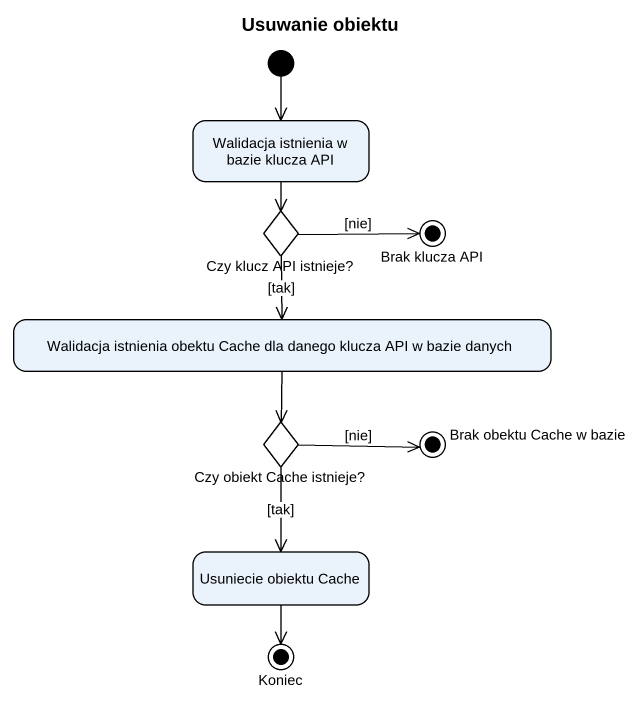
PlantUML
@startuml
title Usuwanie obiektu
hide empty description
state "Walidacja istnienia w bazie klucza API" as Walidacja_istnienia_w_bazie
state "Czy klucz API istnieje?" as Czy_klucz_API_istnieje <<choice>>
state "Brak klucza API" as Brak_klucza_API <<end>>
state "Walidacja istnienia obektu Cache dla danego klucza API w bazie danych" as Walidacja_istnienia_obektu
state "Czy obiekt Cache istnieje?" as Czy_obiekt_Cache_istnieje <<choice>>
state "Brak obektu Cache w bazie" as Brak_obektu_Cache_w_bazie <<end>>
state "Usuniecie obiektu Cache" as Usuniecie_obiektu_Cache
state Koniec <<end>>
[*] --> Walidacja_istnienia_w_bazie
Walidacja_istnienia_w_bazie --> Czy_klucz_API_istnieje
Czy_klucz_API_istnieje -right-> Brak_klucza_API : [nie]
Czy_klucz_API_istnieje --> Walidacja_istnienia_obektu : [tak]
Walidacja_istnienia_obektu --> Czy_obiekt_Cache_istnieje
Czy_obiekt_Cache_istnieje -right-> Brak_obektu_Cache_w_bazie : [nie]
Czy_obiekt_Cache_istnieje --> Usuniecie_obiektu_Cache : [tak]
Usuniecie_obiektu_Cache --> Koniec
@enduml
